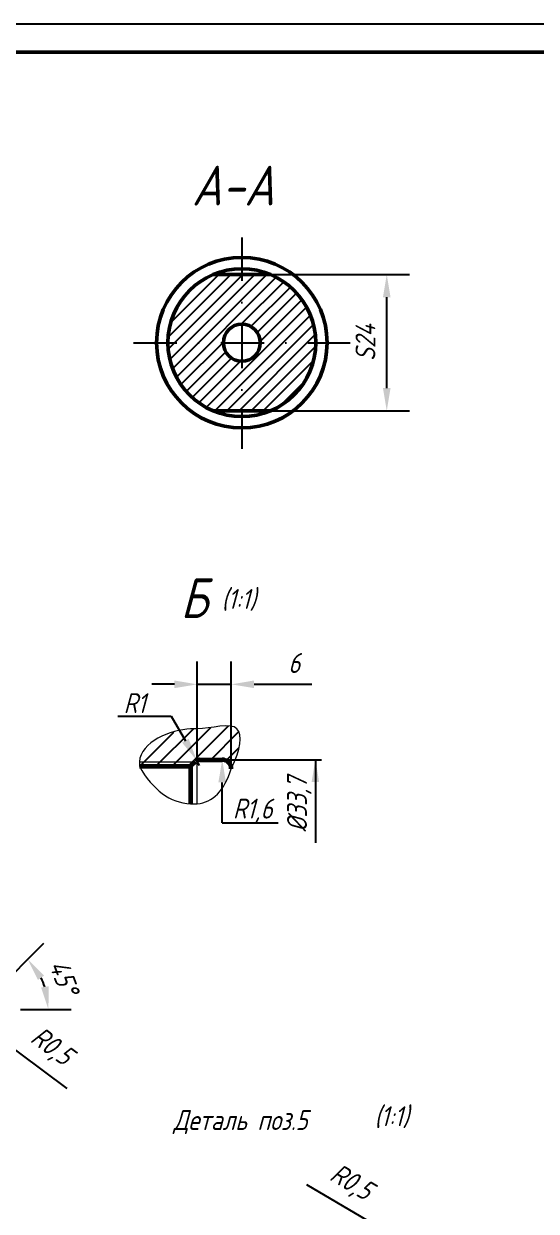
# Model space of a CAD drawing. Header units: inches. Extents: x 4898 to 5789, y 2851 to 3271.
# Drawn here: x 5504.2 to 5594.3, y 3061.9 to 3270.8 of the extents above; entities that cross this region are included whole.
import ezdxf

# ---------------------------------------------------------------- set-up
doc = ezdxf.new("R2010")
doc.units = ezdxf.units.IN
doc.header["$LTSCALE"] = 0.6
doc.header["$MEASUREMENT"] = 0
for name, pattern in [('DASHDOT', [25.4, 12.7, -6.35, 0, -6.35]), ('K5LT_BASIC', [0]), ('K5LT_THIN', [0]), ('K5LT_THIN_INCLUDED_TO_HATCHING', [0])]:
    doc.linetypes.add(name, pattern=pattern)
doc.styles.get("Standard").update_dxf_attribs({"font": 'romand.shx', "width": 0.8, "oblique": 15, "height": 3.5})
doc.dimstyles.get("Standard").update_dxf_attribs({"dimtxt": 3.5, "dimasz": 4, "dimexe": 4, "dimexo": 0, "dimgap": 2, "dimtad": 1, "dimrnd": 0.05, "dimtxsty": 'Standard', "dimcen": 0.09, "dimadec": 0, "dimazin": 2, "dimtfac": 1, "dimtmove": 0, "dimatfit": 3, "dimfxl": 0.18, "dimtolj": 1, "dimtzin": 0, "dimlwd": 25, "dimlwe": 25, "dimarcsym": 0})

# ---------------------------------------------------------------- blocks, each defined once
blk = doc.blocks.new('*D746')
at = {"color": 0, "lineweight": 25, "transparency": 16777216}
for p, q in [((5534.66, 3141.25), (5534.66, 3158.59)), ((5540.66, 3139.74), (5540.66, 3158.59)), ((5530.66, 3154.59), (5526.66, 3154.59)), ((5534.66, 3154.59), (5540.66, 3154.59)), ((5544.66, 3154.59), (5554.8, 3154.59))]:
    blk.add_line(p, q, dxfattribs=at)
at = {"color": 0, "transparency": 16777216}
for points in [[(5530.66, 3155.26), (5530.66, 3153.92), (5534.66, 3154.59)], [(5544.66, 3155.26), (5544.66, 3153.92), (5540.66, 3154.59)]]:
    blk.add_solid(points, dxfattribs=at)
at = {"layer": 'DEFPOINTS', "color": 0, "transparency": 16777216}
for p in [(5540.66, 3154.59), (5534.66, 3141.25), (5540.66, 3139.74)]:
    blk.add_point(p, dxfattribs=at)
at = {"color": 0, "transparency": 16777216, "insert": (5551.73, 3158.34), "char_height": 3.5, "attachment_point": 5}
blk.add_mtext('\\A1;6', dxfattribs=at)
blk = doc.blocks.new('*D798')
at = {"color": 0, "lineweight": 25, "transparency": 16777216}
for p, q in [((5542.51, 3226.68), (5572.01, 3226.68)), ((5568.01, 3206.68), (5568.01, 3222.68)), ((5542.51, 3202.68), (5572.01, 3202.68))]:
    blk.add_line(p, q, dxfattribs=at)
at = {"color": 0, "transparency": 16777216}
for points in [[(5567.34, 3222.68), (5568.67, 3222.68), (5568.01, 3226.68)], [(5567.34, 3206.68), (5568.67, 3206.68), (5568.01, 3202.68)]]:
    blk.add_solid(points, dxfattribs=at)
at = {"layer": 'DEFPOINTS', "color": 0, "transparency": 16777216}
for p in [(5542.51, 3226.68), (5568.01, 3226.68), (5542.51, 3202.68)]:
    blk.add_point(p, dxfattribs=at)
at = {"color": 0, "transparency": 16777216, "insert": (5564.26, 3214.68), "char_height": 3.5, "attachment_point": 5, "rotation": 90}
blk.add_mtext('\\A1;S24', dxfattribs=at)
blk = doc.blocks.new('*D839')
at = {"color": 0, "lineweight": 25, "transparency": 16777216}
for p, q in [((5494.37, 3096.45), (5494.77, 3096.15)), ((5511.79, 3083.49), (5497.98, 3093.76))]:
    blk.add_line(p, q, dxfattribs=at)
blk.add_arc((5494.37, 3096.45), 0.5, 315, 323.363, dxfattribs=at)
at = {"color": 0, "transparency": 16777216}
blk.add_solid([(5498.38, 3094.3), (5497.59, 3093.23), (5494.77, 3096.15)], dxfattribs=at)
at = {"layer": 'DEFPOINTS', "color": 0, "transparency": 16777216}
for p in [(5494.37, 3096.45), (5494.77, 3096.15)]:
    blk.add_point(p, dxfattribs=at)
at = {"color": 0, "transparency": 16777216, "insert": (5508.93, 3090.71), "char_height": 3.5, "attachment_point": 5, "rotation": 323.363}
blk.add_mtext('\\A1;R0,5', dxfattribs=at)
blk = doc.blocks.new('*D842')
at = {"color": 0, "lineweight": 25, "transparency": 16777216}
for p, q in [((5496.06, 3097.42), (5507.68, 3109.05)), ((5503.56, 3097.42), (5512.5, 3097.42))]:
    blk.add_line(p, q, dxfattribs=at)
blk.add_arc((5496.06, 3097.42), 12.44, 18.4993, 26.5007, dxfattribs=at)
at = {"color": 0, "transparency": 16777216}
for points in [[(5506.65, 3102.59), (5507.73, 3103.37), (5504.86, 3106.22)], [(5508.52, 3101.48), (5507.2, 3101.26), (5508.5, 3097.42)]]:
    blk.add_solid(points, dxfattribs=at)
at = {"layer": 'DEFPOINTS', "color": 0, "transparency": 16777216}
for p in [(5506.83, 3103.65), (5496.06, 3097.42), (5496.06, 3097.42), (5503.56, 3097.42), (5494.73, 3096.09)]:
    blk.add_point(p, dxfattribs=at)
at = {"color": 0, "transparency": 16777216, "insert": (5511.23, 3103.08), "char_height": 3.5, "attachment_point": 5, "rotation": 290.4341}
blk.add_mtext('\\A1;45°', dxfattribs=at)
blk = doc.blocks.new('*D843')
at = {"color": 0, "lineweight": 25, "transparency": 16777216}
blk.add_line((5553.89, 3066.64), (5568.7, 3057.88), dxfattribs=at)
at = {"color": 0, "transparency": 16777216}
blk.add_solid([(5569.04, 3058.46), (5568.36, 3057.31), (5572.14, 3055.85)], dxfattribs=at)
at = {"layer": 'DEFPOINTS', "color": 0, "transparency": 16777216}
for p in [(5571.71, 3056.1), (5572.14, 3055.85)]:
    blk.add_point(p, dxfattribs=at)
at = {"color": 0, "transparency": 16777216, "insert": (5561.65, 3066.79), "char_height": 3.5, "attachment_point": 5, "rotation": 329.4053}
blk.add_mtext('\\A1;R0,5', dxfattribs=at)

msp = doc.modelspace()

# ---------------------------------------------------------------- hatches: boundary and pattern name
h = msp.add_hatch()
h.set_pattern_fill('ANSI31', color=256, scale=12)
h.set_pattern_definition([(45, (-2417.3601, 2101.5279), (-1.06066017, 1.06066017), [])])
h.paths.add_polyline_path([(5542.514, 3226.678), (5537.514, 3226.678, 0.3027756), (5529.514, 3214.678), (5539.264, 3214.678, -0.4142136), (5542.514, 3217.928)])
h.paths.add_polyline_path([(5547.514, 3226.678), (5542.514, 3226.678), (5542.514, 3217.928, -0.4142136), (5545.764, 3214.678), (5555.514, 3214.678, 0.3027756)])
h.paths.add_polyline_path([(5555.514, 3214.678), (5545.764, 3214.678, -0.4142136), (5542.514, 3211.428), (5542.514, 3202.678), (5547.514, 3202.678, 0.3027756)])
h.paths.add_polyline_path([(5542.514, 3211.428, -0.4142136), (5539.264, 3214.678), (5529.514, 3214.678, 0.3027756), (5537.514, 3202.678), (5542.514, 3202.678)])
h = msp.add_hatch()
h.set_pattern_fill('МЕТАЛЛ', angle=45, style=0, pattern_type=0)
h.set_pattern_definition([(45, (2794.847, 4630.4561), (-1.4142136, 1.4142136), [])])
h.paths.add_polyline_path([(5540.661, 3139.736), (5542.013, 3143.282), (5542.156, 3145.779), (5541.661, 3146.774), (5540.301, 3147.272), (5537.535, 3147.063), (5534.661, 3146.774), (5533.499, 3146.774), (5529.833, 3146.021), (5526.029, 3143.873), (5524.537, 3141.326), (5524.499, 3140.986), (5524.499, 3140.174), (5533.499, 3140.174), (5534.368, 3141.043), (5535.075, 3141.336), (5539.061, 3141.336), (5540.192, 3140.868)])

# ---------------------------------------------------------------- linework, layer by layer
at = {"lineweight": 25}
for p, q in [((4898.377, 3270.773), (5789.377, 3270.773)), ((5530.108, 3148.998), (5532.588, 3144.674)), ((5539.061, 3141.336), (5556.513, 3141.336)), ((5555.455, 3141.336), (5555.455, 3126.736)), ((5535.075, 3140.336), (5534.578, 3141.204)), ((5539.047, 3130.224), (5539.058, 3137.336))]:
    msp.add_line(p, q, dxfattribs=at)
at = {"lineweight": 50}
for p, q in [((4918.377, 3265.773), (5784.377, 3265.773)), ((5537.514, 3226.678), (5547.514, 3226.678)), ((5537.514, 3202.678), (5547.514, 3202.678))]:
    msp.add_line(p, q, dxfattribs=at)
at = {"linetype": 'DASHDOT'}
for p, q in [((5542.514, 3233.163), (5542.514, 3195.991)), ((5523.468, 3214.678), (5561.543, 3214.678))]:
    msp.add_line(p, q, dxfattribs=at)
for p, q in [((5520.692, 3148.998), (5530.108, 3148.998)), ((5539.047, 3130.224), (5548.907, 3130.224))]:
    msp.add_line(p, q)
at = {"color": 5, "linetype": 'K5LT_BASIC', "lineweight": 60, "true_color": 0x0000ff}
for p, q in [((5535.075, 3141.336), (5539.061, 3141.336)), ((5524.499, 3140.174), (5533.499, 3140.174)), ((5533.499, 3140.174), (5534.368, 3141.043)), ((5533.499, 3140.174), (5533.499, 3133.574))]:
    msp.add_line(p, q, dxfattribs=at)
at = {"color": 7, "linetype": 'K5LT_THIN', "lineweight": 18}
for p, q in [((5524.499, 3140.986), (5534.311, 3140.986)), ((5534.661, 3133.574), (5534.661, 3140.93))]:
    msp.add_line(p, q, dxfattribs=at)
at = {"lineweight": 50}
for radius in [15, 3.25]:
    msp.add_circle((5542.514, 3214.678), radius, dxfattribs=at)
for start, end in [(90, 270), (270, 90)]:
    msp.add_arc((5542.514, 3214.678), 13, start, end, dxfattribs=at)
at = {"color": 5, "linetype": 'K5LT_BASIC', "lineweight": 60, "true_color": 0x0000ff}
for centre, radius, start, end in [((5535.075, 3140.336), 1, 90, 135), ((5539.061, 3139.736), 1.6, 0, 90)]:
    msp.add_arc(centre, radius, start, end, dxfattribs=at)
at = {"color": 7, "linetype": 'K5LT_THIN_INCLUDED_TO_HATCHING', "lineweight": 18}
for points, knots in [([(5540.661, 3139.736), (5542.356, 3143.264), (5542.69, 3145.61), (5541.661, 3146.774), (5540.648, 3147.921), (5536.994, 3146.774), (5534.661, 3146.774), (5534.274, 3146.774), (5533.88, 3146.795), (5533.499, 3146.774), (5529.988, 3146.585), (5524.711, 3144.438), (5524.499, 3140.986), (5524.483, 3140.724), (5524.483, 3140.454), (5524.499, 3140.174)], [0, 0, 0, 0, 1, 1, 1, 2, 2, 2, 3, 3, 3, 4, 4, 4, 5, 5, 5, 5]), ([(5524.499, 3140.174), (5526.847, 3135.982), (5529.847, 3133.782), (5533.499, 3133.574), (5533.879, 3133.553), (5534.288, 3133.541), (5534.661, 3133.574), (5537.425, 3133.819), (5539.425, 3135.873), (5540.661, 3139.736)], [0, 0, 0, 0, 1, 1, 1, 2, 2, 2, 3, 3, 3, 3])]:
    msp.add_open_spline(points, degree=3, knots=knots, dxfattribs=at)
for points in [[(5533.166, 3145.005), (5532.01, 3144.342), (5534.578, 3141.204)], [(5538.391, 3137.337), (5539.724, 3137.335), (5539.063, 3141.336)], [(5554.788, 3137.406), (5556.122, 3137.406), (5555.455, 3141.406)]]:
    msp.add_solid(points)

# ---------------------------------------------------------------- texts
at = {"linetype": 'Continuous', "lineweight": 30, "char_height": 7, "width": 19.02954, "attachment_point": 1}
for s, insert in [('А-А', (5533.725, 3245.809)), ('Б', (5531.716, 3173.255))]:
    msp.add_mtext(s, dxfattribs=dict(at, insert=insert))
at = {"lineweight": 30, "char_height": 3.5, "attachment_point": 1}
for insert in [(5538.944, 3171.347), (5565.844, 3080.372)]:
    msp.add_mtext_dynamic_manual_height_columns('(1:1)', width=35.57866, gutter_width=17.5, heights=[0], dxfattribs=dict(at, insert=insert))
at = {"char_height": 3.5, "attachment_point": 5}
for s, insert, rotation in [('\\A1;R1', (5523.659, 3151.284), 359.91797), ('\\A1;%%C33,7', (5552.627, 3133.456), 90), ('\\A1;R1,6', (5544.437, 3132.327), 359.91797)]:
    msp.add_mtext(s, dxfattribs=dict(at, insert=insert, rotation=rotation))
at = {"lineweight": 35, "insert": (5530.482, 3079.703), "char_height": 3.5, "attachment_point": 1}
msp.add_mtext_dynamic_manual_height_columns('Деталь поз.5', width=82.40303, gutter_width=17.5, heights=[0], dxfattribs=at)

# ---------------------------------------------------------------- dimensions: what is measured, and where the dimension line sits
dim = msp.add_linear_dim(base=(5568.008, 3226.678), p1=(5542.514, 3202.678), p2=(5542.514, 3226.678), angle=90, text='S24', dimstyle='Standard')
dim.commit()
dim.dimension.update_dxf_attribs({"geometry": '*D798', "text_midpoint": (5564.258, 3214.678)})
dim = msp.add_linear_dim(base=(5540.661, 3154.588), p1=(5534.661, 3141.246), p2=(5540.661, 3139.737), dimstyle='Standard')
dim.commit()
dim.dimension.update_dxf_attribs({"geometry": '*D746', "text_midpoint": (5551.729, 3158.338)})
dim = msp.add_angular_dim_2l(base=(5506.833, 3103.645), line1=((5503.557, 3097.424), (5496.057, 3097.424)), line2=((5496.057, 3097.424), (5494.726, 3096.093)), dimstyle='Standard')
dim.commit()
dim.dimension.update_dxf_attribs({"geometry": '*D842', "text_midpoint": (5507.717, 3101.768), "dimtype": 162})
dim = msp.add_radius_dim(center=(5494.373, 3096.446), mpoint=(5494.774, 3096.148), dimstyle='Standard')
dim.commit()
dim.dimension.update_dxf_attribs({"geometry": '*D839', "text_midpoint": (5508.928, 3090.711)})
dim = msp.add_radius_dim(center=(5571.712, 3056.1), mpoint=(5572.143, 3055.846), dimstyle='Standard')
dim.commit()
dim.dimension.update_dxf_attribs({"geometry": '*D843', "text_midpoint": (5559.573, 3063.278), "dimtype": 164})

doc.saveas('drawing.dxf')
